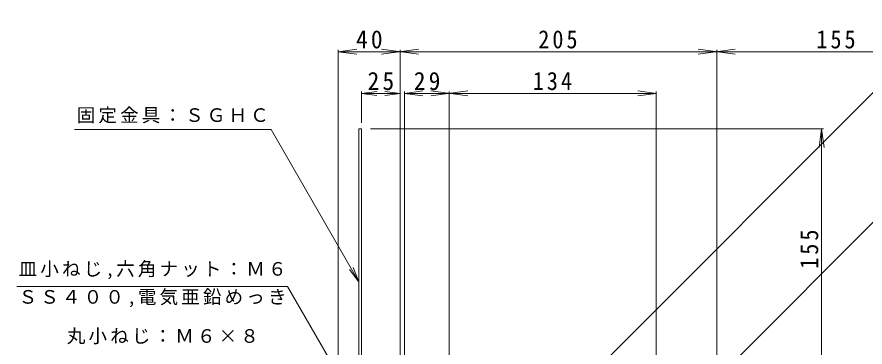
# Model space of a CAD drawing. Units: millimetres, scale not verified. Extents: x -426 to 408, y -549 to 463.
# Drawn here: x -426 to 123, y -158 to 56 of the extents above; entities that cross this region are included whole.
import ezdxf

# ---------------------------------------------------------------- set-up
doc = ezdxf.new("R2010")
doc.units = ezdxf.units.MM
doc.header["$LTSCALE"] = 4
for name, color, linetype, lineweight in [('2-4', 7, 'Continuous', 9), ('2-5', 7, 'Continuous', 9), ('2-8', 2, 'Continuous', 9)]:
    doc.layers.add(name, color=color, linetype=linetype, lineweight=lineweight)
doc.styles.add('ＭＳ ゴシック', font='')
doc.styles.get('ＭＳ ゴシック').set_extended_font_data('MS Gothic')

msp = doc.modelspace()

# ---------------------------------------------------------------- linework, layer by layer
at = {"layer": '2-4'}
for p, q in [((-217.772, 33.43), (-205.874, 34.996)), ((-217.772, -271.607), (-217.772, 34.63)), ((-217.772, 33.43), (-205.874, 31.864)), ((-217.772, 33.43), (182.187, 33.43)), ((-165.915, 31.864), (-189.71, 34.996)), ((-165.915, 34.996), (-189.71, 31.864)), ((-177.813, -165.515), (-177.813, 34.63)), ((39.085, 31.864), (15.29, 34.996)), ((39.085, 34.996), (15.29, 31.864)), ((27.187, -371.878), (27.187, 34.63)), ((-202.813, 6.48), (-192.898, 7.785)), ((-202.813, -12.544), (-202.813, 7.68)), ((-177.813, 6.48), (-202.813, 6.48)), ((-202.813, 6.48), (-192.898, 5.174)), ((-177.813, 6.48), (-187.727, 7.785)), ((-177.813, 6.48), (-187.727, 5.174)), ((-174.891, 6.48), (-162.994, 8.046)), ((-174.891, -201.489), (-174.891, 7.68)), ((-174.891, 6.48), (-162.994, 4.913)), ((-174.891, 6.48), (-11.891, 6.48)), ((-133.994, 4.913), (-157.789, 8.046)), ((-133.994, 8.046), (-157.789, 4.913)), ((-145.891, -228.296), (-145.891, 7.68)), ((-11.891, 6.48), (-23.789, 8.046)), ((-11.891, 6.48), (-23.789, 4.913)), ((-11.891, -360.897), (-11.891, 7.68)), ((-196.962, -16.515), (96.308, -16.515)), ((95.108, -16.515), (93.542, -28.413)), ((95.108, -16.515), (96.674, -28.413)), ((95.108, -401.515), (95.108, -16.515))]:
    msp.add_line(p, q, dxfattribs=at)
at = {"layer": '2-5'}
for p, q in [((-138.303, -259.674), (177.298, 55.927)), ((-388.444, -16.96), (-261.21, -16.96)), ((-204.413, -115.336), (-261.21, -16.96)), ((-115.141, -320.394), (155.922, -49.331)), ((-204.413, -115.336), (-210.5, -107.402)), ((-204.413, -115.336), (-208.24, -106.097)), ((-250.675, -118.387), (-425.8, -118.387)), ((-204.413, -198.516), (-250.675, -118.387))]:
    msp.add_line(p, q, dxfattribs=at)
at = {"layer": '2-8'}
for p, q in [((-204.413, -16.515), (-202.813, -16.515)), ((-204.413, -16.515), (-204.413, -272.247)), ((-202.813, -194.515), (-202.813, -16.515))]:
    msp.add_line(p, q, dxfattribs=at)

# ---------------------------------------------------------------- texts
at = {"layer": '2-4', "color": 2, "char_height": 11.73, "attachment_point": 7, "style": 'ＭＳ ゴシック'}
for s, insert in [('\\T1.27;\\W0.95;40', (-206.292, 35.43)), ('\\T1.27;\\W0.9;205', (-88.313, 35.43)), ('\\T1.27;\\W0.9;155', (91.687, 35.43)), ('\\T1.27;\\W0.95;25', (-198.813, 8.48)), ('\\T1.27;\\W0.95;29', (-168.892, 8.48)), ('\\T1.27;\\W0.9;134', (-91.891, 8.48))]:
    msp.add_mtext(s, dxfattribs=dict(at, insert=insert))
at = {"layer": '2-4', "color": 2, "insert": (93.108, -107.015), "char_height": 11.73, "attachment_point": 7, "rotation": 90, "style": 'ＭＳ ゴシック'}
msp.add_mtext('\\T1.27;\\W0.9;155', dxfattribs=at)
at = {"layer": '2-5', "char_height": 8.798, "attachment_point": 7, "style": 'ＭＳ ゴシック'}
for s, insert in [('\\T1.17;固定金具：ＳＧＨＣ', (-387.132, -12.965)), ('\\T1.17;皿小ねじ,六角ナット：Ｍ６', (-424.738, -113.682)), ('\\T1.17;ＳＳ４００,電気亜鉛めっき', (-424.738, -131.817)), ('\\T1.17;丸小ねじ：Ｍ６×８', (-393.521, -155.812))]:
    msp.add_mtext(s, dxfattribs=dict(at, insert=insert))

doc.saveas('drawing.dxf')
